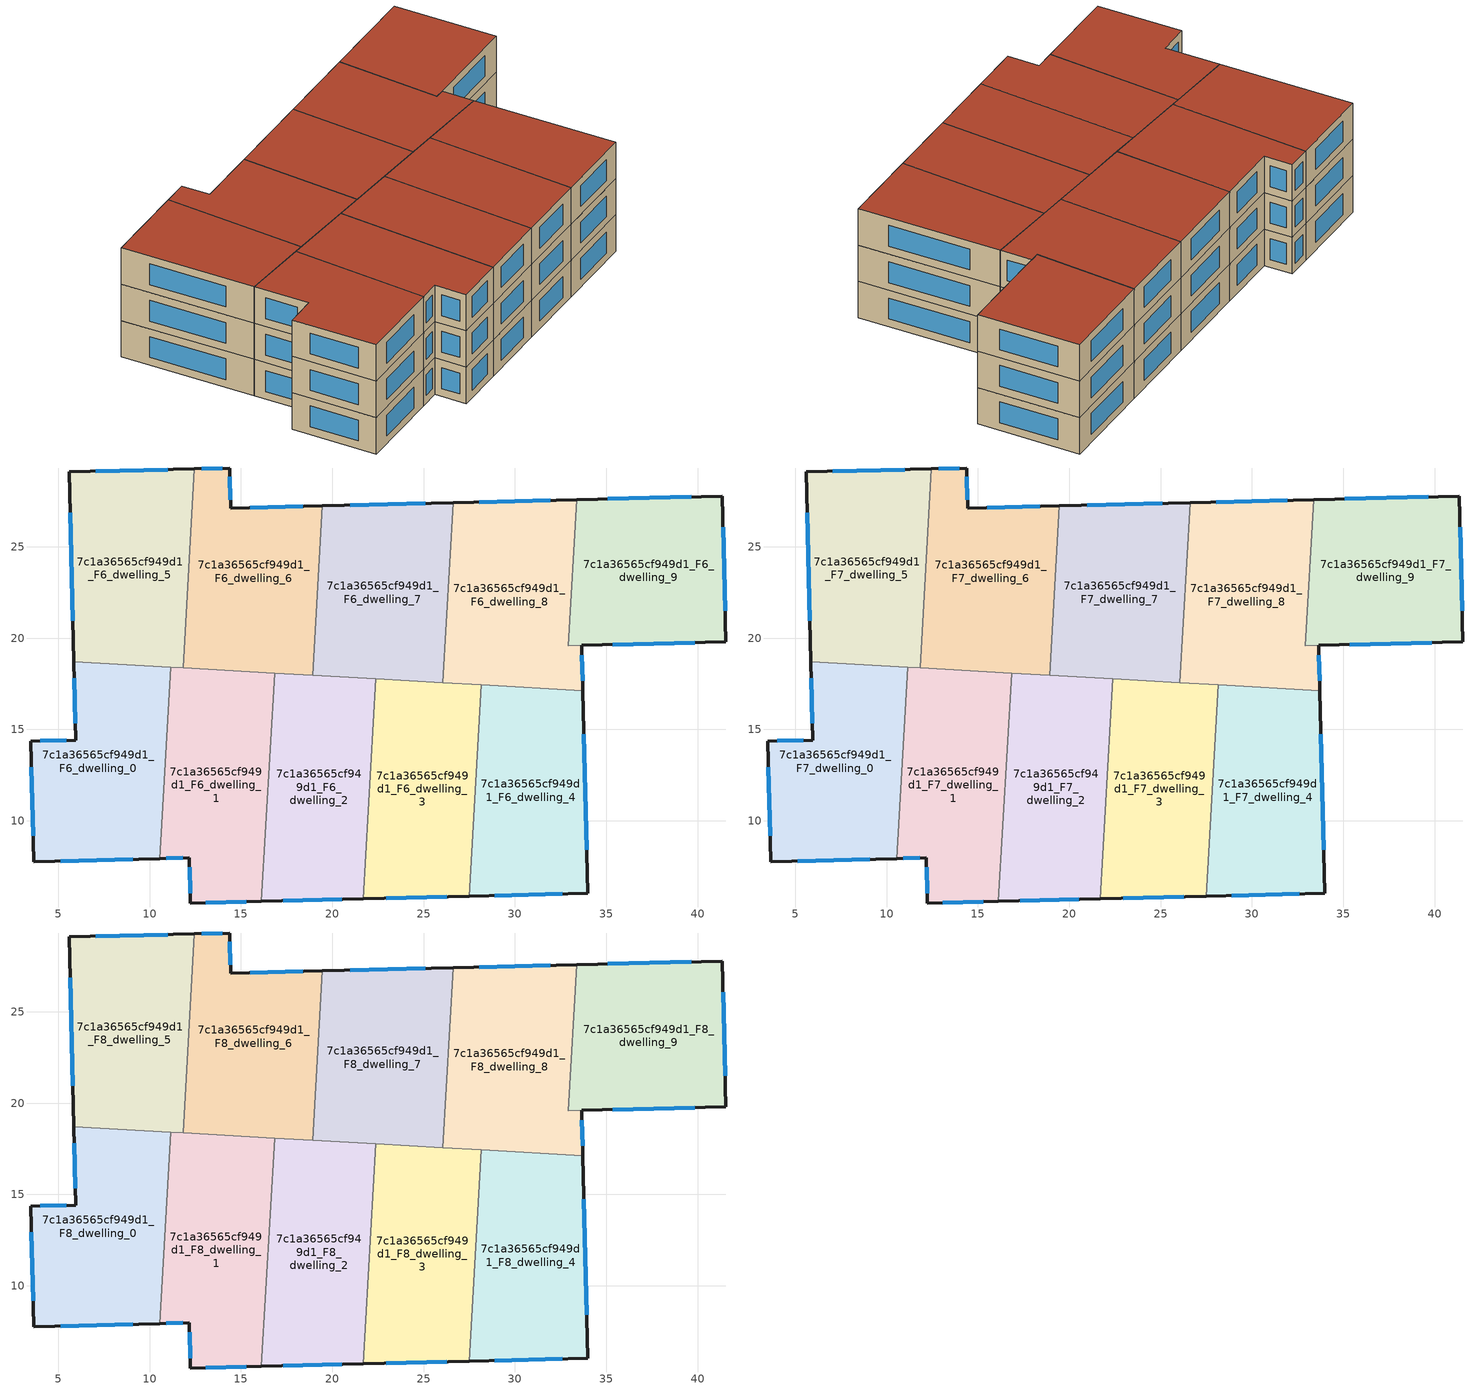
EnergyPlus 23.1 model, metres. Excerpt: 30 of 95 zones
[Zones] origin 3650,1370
7c1a36565cf949d1_F6_dwelling_0
 floor to 7c1a36565cf949d1_F5_dwelling_0 (EU_floor_Construction): 11.16,18.41 10.56,7.94 3.66,7.76 3.5,14.36 5.96,14.42 5.85,18.72 z18
 wall outside (EU_wall_Construction): 5.85,18.72 5.96,14.42 3.5,14.36 3.66,7.76 10.56,7.94 z18:21
 wall to 7c1a36565cf949d1_F6_dwelling_1 (EU_wall_Construction): 10.56,7.94 11.16,18.41 z18:21
 wall to 7c1a36565cf949d1_F6_dwelling_5 (EU_wall_Construction): 11.16,18.41 5.85,18.72 z18:21
 window (EU_Window_Construction): 5.87,17.8 5.93,15.34 / 5.14,7.8 9.08,7.9 / 3.53,12.94 3.62,9.18 / 5.43,14.41 4.02,14.37 z18.64:20.36
7c1a36565cf949d1_F6_dwelling_1
 floor to 7c1a36565cf949d1_F5_dwelling_1 (EU_floor_Construction): 16.84,18.09 16.13,5.6 12.23,5.5 12.17,7.98 10.56,7.94 11.16,18.41 z18
 wall outside (EU_wall_Construction): 10.56,7.94 12.17,7.98 12.23,5.5 16.13,5.6 z18:21
 wall to 7c1a36565cf949d1_F6_dwelling_2 (EU_wall_Construction): 16.13,5.6 16.84,18.09 z18:21
 wall to 7c1a36565cf949d1_F6_dwelling_6 (EU_wall_Construction): 16.84,18.09 11.83,18.38 z18:21
 wall to 7c1a36565cf949d1_F6_dwelling_5 (EU_wall_Construction): 11.83,18.38 11.16,18.41 z18:21
 window (EU_Window_Construction): 13.07,5.52 15.29,5.58 / 12.19,7.45 12.22,6.03 / 10.9,7.94 11.83,7.97 z18.64:20.36
7c1a36565cf949d1_F6_dwelling_2
 floor to 7c1a36565cf949d1_F5_dwelling_2 (EU_floor_Construction): 22.39,17.77 21.7,5.73 16.13,5.6 16.84,18.09 z18
 wall outside (EU_wall_Construction): 16.13,5.6 21.7,5.73 z18:21
 wall to 7c1a36565cf949d1_F6_dwelling_3 (EU_wall_Construction): 21.7,5.73 22.39,17.77 z18:21
 wall to 7c1a36565cf949d1_F6_dwelling_7 (EU_wall_Construction): 22.39,17.77 18.92,17.97 z18:21
 wall to 7c1a36565cf949d1_F6_dwelling_6 (EU_wall_Construction): 18.92,17.97 16.84,18.09 z18:21
 window (EU_Window_Construction): 17.32,5.63 20.51,5.7 z18.64:20.36
7c1a36565cf949d1_F6_dwelling_3
 floor to 7c1a36565cf949d1_F5_dwelling_3 (EU_floor_Construction): 28.16,17.44 27.49,5.87 21.7,5.73 22.39,17.77 z18
 wall outside (EU_wall_Construction): 21.7,5.73 27.49,5.87 z18:21
 wall to 7c1a36565cf949d1_F6_dwelling_4 (EU_wall_Construction): 27.49,5.87 28.16,17.44 z18:21
 wall to 7c1a36565cf949d1_F6_dwelling_8 (EU_wall_Construction): 28.16,17.44 26.05,17.56 z18:21
 wall to 7c1a36565cf949d1_F6_dwelling_7 (EU_wall_Construction): 26.05,17.56 22.39,17.77 z18:21
 window (EU_Window_Construction): 22.94,5.76 26.25,5.84 z18.64:20.36
7c1a36565cf949d1_F6_dwelling_4
 floor to 7c1a36565cf949d1_F5_dwelling_4 (EU_floor_Construction): 33.71,17.13 33.99,6.03 27.49,5.87 28.16,17.44 z18
 wall outside (EU_wall_Construction): 27.49,5.87 33.99,6.03 33.71,17.13 z18:21
 wall to 7c1a36565cf949d1_F6_dwelling_8 (EU_wall_Construction): 33.71,17.13 28.16,17.44 z18:21
 window (EU_Window_Construction): 33.93,8.41 33.77,14.75 / 28.89,5.91 32.6,6 z18.64:20.36
7c1a36565cf949d1_F6_dwelling_5
 floor to 7c1a36565cf949d1_F5_dwelling_5 (EU_floor_Construction): 12.45,29.26 11.83,18.38 5.85,18.72 5.59,29.1 z18
 wall outside (EU_wall_Construction): 12.45,29.26 5.59,29.1 5.85,18.72 z18:21
 wall to 7c1a36565cf949d1_F6_dwelling_6 (EU_wall_Construction): 11.83,18.38 12.45,29.26 z18:21
 window (EU_Window_Construction): 5.65,26.87 5.79,20.94 / 10.98,29.23 7.06,29.13 z18.64:20.36
7c1a36565cf949d1_F6_dwelling_6
 floor to 7c1a36565cf949d1_F5_dwelling_6 (EU_floor_Construction): 19.45,27.24 18.92,17.97 11.83,18.38 12.45,29.26 14.39,29.31 14.44,27.11 z18
 wall outside (EU_wall_Construction): 19.45,27.24 14.44,27.11 14.39,29.31 12.45,29.26 z18:21
 wall to 7c1a36565cf949d1_F6_dwelling_7 (EU_wall_Construction): 18.92,17.97 19.45,27.24 z18:21
 window (EU_Window_Construction): 13.97,29.3 12.87,29.27 / 14.43,27.58 14.4,28.84 / 18.38,27.21 15.51,27.14 z18.64:20.36
7c1a36565cf949d1_F6_dwelling_7
 floor to 7c1a36565cf949d1_F5_dwelling_7 (EU_floor_Construction): 26.61,27.41 26.05,17.56 18.92,17.97 19.45,27.24 z18
 wall outside (EU_wall_Construction): 26.61,27.41 19.45,27.24 z18:21
 wall to 7c1a36565cf949d1_F6_dwelling_8 (EU_wall_Construction): 26.05,17.56 26.61,27.41 z18:21
 window (EU_Window_Construction): 25.08,27.37 20.99,27.27 z18.64:20.36
7c1a36565cf949d1_F6_dwelling_8
 floor to 7c1a36565cf949d1_F5_dwelling_8 (EU_floor_Construction): 33.37,27.58 32.91,19.59 33.65,19.61 33.71,17.13 26.05,17.56 26.61,27.41 z18
 wall outside (EU_wall_Construction): 33.37,27.58 26.61,27.41 / 33.71,17.13 33.65,19.61 z18:21
 wall to 7c1a36565cf949d1_F6_dwelling_9 (EU_wall_Construction): 33.65,19.61 32.91,19.59 33.37,27.58 z18:21
 window (EU_Window_Construction): 31.92,27.54 28.06,27.45 / 33.7,17.66 33.67,19.07 z18.64:20.36
7c1a36565cf949d1_F6_dwelling_9
 floor to 7c1a36565cf949d1_F5_dwelling_9 (EU_floor_Construction): 41.35,27.77 41.54,19.79 32.91,19.59 33.37,27.58 z18
 wall outside (EU_wall_Construction): 33.66,19.61 41.54,19.79 41.35,27.77 33.37,27.58 z18:21
 window (EU_Window_Construction): 39.64,27.73 35.08,27.62 / 41.5,21.5 41.39,26.06 / 35.35,19.65 39.85,19.75 z18.64:20.36
7c1a36565cf949d1_F7_dwelling_0
 floor to 7c1a36565cf949d1_F6_dwelling_0 (EU_floor_Construction): 11.16,18.41 10.56,7.94 3.66,7.76 3.5,14.36 5.96,14.42 5.85,18.72 z21
 wall outside (EU_wall_Construction): 5.85,18.72 5.96,14.42 3.5,14.36 3.66,7.76 10.56,7.94 z21:24
 wall to 7c1a36565cf949d1_F7_dwelling_1 (EU_wall_Construction): 10.56,7.94 11.16,18.41 z21:24
 wall to 7c1a36565cf949d1_F7_dwelling_5 (EU_wall_Construction): 11.16,18.41 5.85,18.72 z21:24
 window (EU_Window_Construction): 5.87,17.8 5.93,15.34 / 5.14,7.8 9.08,7.9 / 3.53,12.94 3.62,9.18 / 5.43,14.41 4.02,14.37 z21.64:23.36
7c1a36565cf949d1_F7_dwelling_1
 floor to 7c1a36565cf949d1_F6_dwelling_1 (EU_floor_Construction): 16.84,18.09 16.13,5.6 12.23,5.5 12.17,7.98 10.56,7.94 11.16,18.41 z21
 wall outside (EU_wall_Construction): 10.56,7.94 12.17,7.98 12.23,5.5 16.13,5.6 z21:24
 wall to 7c1a36565cf949d1_F7_dwelling_2 (EU_wall_Construction): 16.13,5.6 16.84,18.09 z21:24
 wall to 7c1a36565cf949d1_F7_dwelling_6 (EU_wall_Construction): 16.84,18.09 11.83,18.38 z21:24
 wall to 7c1a36565cf949d1_F7_dwelling_5 (EU_wall_Construction): 11.83,18.38 11.16,18.41 z21:24
 window (EU_Window_Construction): 13.07,5.52 15.29,5.58 / 12.19,7.45 12.22,6.03 / 10.9,7.94 11.83,7.97 z21.64:23.36
7c1a36565cf949d1_F7_dwelling_2
 floor to 7c1a36565cf949d1_F6_dwelling_2 (EU_floor_Construction): 22.39,17.77 21.7,5.73 16.13,5.6 16.84,18.09 z21
 wall outside (EU_wall_Construction): 16.13,5.6 21.7,5.73 z21:24
 wall to 7c1a36565cf949d1_F7_dwelling_3 (EU_wall_Construction): 21.7,5.73 22.39,17.77 z21:24
 wall to 7c1a36565cf949d1_F7_dwelling_7 (EU_wall_Construction): 22.39,17.77 18.92,17.97 z21:24
 wall to 7c1a36565cf949d1_F7_dwelling_6 (EU_wall_Construction): 18.92,17.97 16.84,18.09 z21:24
 window (EU_Window_Construction): 17.32,5.63 20.51,5.7 z21.64:23.36
7c1a36565cf949d1_F7_dwelling_3
 floor to 7c1a36565cf949d1_F6_dwelling_3 (EU_floor_Construction): 28.16,17.44 27.49,5.87 21.7,5.73 22.39,17.77 z21
 wall outside (EU_wall_Construction): 21.7,5.73 27.49,5.87 z21:24
 wall to 7c1a36565cf949d1_F7_dwelling_4 (EU_wall_Construction): 27.49,5.87 28.16,17.44 z21:24
 wall to 7c1a36565cf949d1_F7_dwelling_8 (EU_wall_Construction): 28.16,17.44 26.05,17.56 z21:24
 wall to 7c1a36565cf949d1_F7_dwelling_7 (EU_wall_Construction): 26.05,17.56 22.39,17.77 z21:24
 window (EU_Window_Construction): 22.94,5.76 26.25,5.84 z21.64:23.36
7c1a36565cf949d1_F7_dwelling_4
 floor to 7c1a36565cf949d1_F6_dwelling_4 (EU_floor_Construction): 33.71,17.13 33.99,6.03 27.49,5.87 28.16,17.44 z21
 wall outside (EU_wall_Construction): 27.49,5.87 33.99,6.03 33.71,17.13 z21:24
 wall to 7c1a36565cf949d1_F7_dwelling_8 (EU_wall_Construction): 33.71,17.13 28.16,17.44 z21:24
 window (EU_Window_Construction): 33.93,8.41 33.77,14.75 / 28.89,5.91 32.6,6 z21.64:23.36
7c1a36565cf949d1_F7_dwelling_5
 floor to 7c1a36565cf949d1_F6_dwelling_5 (EU_floor_Construction): 12.45,29.26 11.83,18.38 5.85,18.72 5.59,29.1 z21
 wall outside (EU_wall_Construction): 12.45,29.26 5.59,29.1 5.85,18.72 z21:24
 wall to 7c1a36565cf949d1_F7_dwelling_6 (EU_wall_Construction): 11.83,18.38 12.45,29.26 z21:24
 window (EU_Window_Construction): 5.65,26.87 5.79,20.94 / 10.98,29.23 7.06,29.13 z21.64:23.36
7c1a36565cf949d1_F7_dwelling_6
 floor to 7c1a36565cf949d1_F6_dwelling_6 (EU_floor_Construction): 19.45,27.24 18.92,17.97 11.83,18.38 12.45,29.26 14.39,29.31 14.44,27.11 z21
 wall outside (EU_wall_Construction): 19.45,27.24 14.44,27.11 14.39,29.31 12.45,29.26 z21:24
 wall to 7c1a36565cf949d1_F7_dwelling_7 (EU_wall_Construction): 18.92,17.97 19.45,27.24 z21:24
 window (EU_Window_Construction): 13.97,29.3 12.87,29.27 / 14.43,27.58 14.4,28.84 / 18.38,27.21 15.51,27.14 z21.64:23.36
7c1a36565cf949d1_F7_dwelling_7
 floor to 7c1a36565cf949d1_F6_dwelling_7 (EU_floor_Construction): 26.61,27.41 26.05,17.56 18.92,17.97 19.45,27.24 z21
 wall outside (EU_wall_Construction): 26.61,27.41 19.45,27.24 z21:24
 wall to 7c1a36565cf949d1_F7_dwelling_8 (EU_wall_Construction): 26.05,17.56 26.61,27.41 z21:24
 window (EU_Window_Construction): 25.08,27.37 20.99,27.27 z21.64:23.36
7c1a36565cf949d1_F7_dwelling_8
 floor to 7c1a36565cf949d1_F6_dwelling_8 (EU_floor_Construction): 33.37,27.58 32.91,19.59 33.65,19.61 33.71,17.13 26.05,17.56 26.61,27.41 z21
 wall outside (EU_wall_Construction): 33.37,27.58 26.61,27.41 / 33.71,17.13 33.65,19.61 z21:24
 wall to 7c1a36565cf949d1_F7_dwelling_9 (EU_wall_Construction): 33.65,19.61 32.91,19.59 33.37,27.58 z21:24
 window (EU_Window_Construction): 31.92,27.54 28.06,27.45 / 33.7,17.66 33.67,19.07 z21.64:23.36
7c1a36565cf949d1_F7_dwelling_9
 floor to 7c1a36565cf949d1_F6_dwelling_9 (EU_floor_Construction): 41.35,27.77 41.54,19.79 32.91,19.59 33.37,27.58 z21
 wall outside (EU_wall_Construction): 33.66,19.61 41.54,19.79 41.35,27.77 33.37,27.58 z21:24
 window (EU_Window_Construction): 39.64,27.73 35.08,27.62 / 41.5,21.5 41.39,26.06 / 35.35,19.65 39.85,19.75 z21.64:23.36
7c1a36565cf949d1_F8_dwelling_0
 floor to 7c1a36565cf949d1_F7_dwelling_0 (EU_floor_Construction): 11.16,18.41 10.56,7.94 3.66,7.76 3.5,14.36 5.96,14.42 5.85,18.72 z24
 wall outside (EU_wall_Construction): 5.85,18.72 5.96,14.42 3.5,14.36 3.66,7.76 10.56,7.94 z24:27
 wall to 7c1a36565cf949d1_F8_dwelling_1 (EU_wall_Construction): 10.56,7.94 11.16,18.41 z24:27
 wall to 7c1a36565cf949d1_F8_dwelling_5 (EU_wall_Construction): 11.16,18.41 5.85,18.72 z24:27
 window (EU_Window_Construction): 5.87,17.8 5.93,15.34 / 5.14,7.8 9.08,7.9 / 3.53,12.94 3.62,9.18 / 5.43,14.41 4.02,14.37 z24.64:26.36
 roof outside (EU_roof_Construction): 10.56,7.94 11.16,18.41 5.85,18.72 5.96,14.42 3.5,14.36 3.66,7.76 z27
7c1a36565cf949d1_F8_dwelling_1
 floor to 7c1a36565cf949d1_F7_dwelling_1 (EU_floor_Construction): 16.84,18.09 16.13,5.6 12.23,5.5 12.17,7.98 10.56,7.94 11.16,18.41 z24
 wall outside (EU_wall_Construction): 10.56,7.94 12.17,7.98 12.23,5.5 16.13,5.6 z24:27
 wall to 7c1a36565cf949d1_F8_dwelling_2 (EU_wall_Construction): 16.13,5.6 16.84,18.09 z24:27
 wall to 7c1a36565cf949d1_F8_dwelling_6 (EU_wall_Construction): 16.84,18.09 11.83,18.38 z24:27
 wall to 7c1a36565cf949d1_F8_dwelling_5 (EU_wall_Construction): 11.83,18.38 11.16,18.41 z24:27
 window (EU_Window_Construction): 13.07,5.52 15.29,5.58 / 12.19,7.45 12.22,6.03 / 10.9,7.94 11.83,7.97 z24.64:26.36
 roof outside (EU_roof_Construction): 16.13,5.6 16.84,18.09 11.16,18.41 10.56,7.94 12.17,7.98 12.23,5.5 z27
7c1a36565cf949d1_F8_dwelling_2
 floor to 7c1a36565cf949d1_F7_dwelling_2 (EU_floor_Construction): 22.39,17.77 21.7,5.73 16.13,5.6 16.84,18.09 z24
 wall outside (EU_wall_Construction): 16.13,5.6 21.7,5.73 z24:27
 wall to 7c1a36565cf949d1_F8_dwelling_3 (EU_wall_Construction): 21.7,5.73 22.39,17.77 z24:27
 wall to 7c1a36565cf949d1_F8_dwelling_7 (EU_wall_Construction): 22.39,17.77 18.92,17.97 z24:27
 wall to 7c1a36565cf949d1_F8_dwelling_6 (EU_wall_Construction): 18.92,17.97 16.84,18.09 z24:27
 window (EU_Window_Construction): 17.32,5.63 20.51,5.7 z24.64:26.36
 roof outside (EU_roof_Construction): 21.7,5.73 22.39,17.77 16.84,18.09 16.13,5.6 z27
7c1a36565cf949d1_F8_dwelling_3
 floor to 7c1a36565cf949d1_F7_dwelling_3 (EU_floor_Construction): 28.16,17.44 27.49,5.87 21.7,5.73 22.39,17.77 z24
 wall outside (EU_wall_Construction): 21.7,5.73 27.49,5.87 z24:27
 wall to 7c1a36565cf949d1_F8_dwelling_4 (EU_wall_Construction): 27.49,5.87 28.16,17.44 z24:27
 wall to 7c1a36565cf949d1_F8_dwelling_8 (EU_wall_Construction): 28.16,17.44 26.05,17.56 z24:27
 wall to 7c1a36565cf949d1_F8_dwelling_7 (EU_wall_Construction): 26.05,17.56 22.39,17.77 z24:27
 window (EU_Window_Construction): 22.94,5.76 26.25,5.84 z24.64:26.36
 roof outside (EU_roof_Construction): 27.49,5.87 28.16,17.44 22.39,17.77 21.7,5.73 z27
7c1a36565cf949d1_F8_dwelling_4
 floor to 7c1a36565cf949d1_F7_dwelling_4 (EU_floor_Construction): 33.71,17.13 33.99,6.03 27.49,5.87 28.16,17.44 z24
 wall outside (EU_wall_Construction): 27.49,5.87 33.99,6.03 33.71,17.13 z24:27
 wall to 7c1a36565cf949d1_F8_dwelling_8 (EU_wall_Construction): 33.71,17.13 28.16,17.44 z24:27
 window (EU_Window_Construction): 33.93,8.41 33.77,14.75 / 28.89,5.91 32.6,6 z24.64:26.36
 roof outside (EU_roof_Construction): 33.99,6.03 33.71,17.13 28.16,17.44 27.49,5.87 z27
7c1a36565cf949d1_F8_dwelling_5
 floor to 7c1a36565cf949d1_F7_dwelling_5 (EU_floor_Construction): 12.45,29.26 11.83,18.38 5.85,18.72 5.59,29.1 z24
 wall outside (EU_wall_Construction): 12.45,29.26 5.59,29.1 5.85,18.72 z24:27
 wall to 7c1a36565cf949d1_F8_dwelling_6 (EU_wall_Construction): 11.83,18.38 12.45,29.26 z24:27
 window (EU_Window_Construction): 5.65,26.87 5.79,20.94 / 10.98,29.23 7.06,29.13 z24.64:26.36
 roof outside (EU_roof_Construction): 11.83,18.38 12.45,29.26 5.59,29.1 5.85,18.72 z27
7c1a36565cf949d1_F8_dwelling_6
 floor to 7c1a36565cf949d1_F7_dwelling_6 (EU_floor_Construction): 19.45,27.24 18.92,17.97 11.83,18.38 12.45,29.26 14.39,29.31 14.44,27.11 z24
 wall outside (EU_wall_Construction): 19.45,27.24 14.44,27.11 14.39,29.31 12.45,29.26 z24:27
 wall to 7c1a36565cf949d1_F8_dwelling_7 (EU_wall_Construction): 18.92,17.97 19.45,27.24 z24:27
 window (EU_Window_Construction): 13.97,29.3 12.87,29.27 / 14.43,27.58 14.4,28.84 / 18.38,27.21 15.51,27.14 z24.64:26.36
 roof outside (EU_roof_Construction): 18.92,17.97 19.45,27.24 14.44,27.11 14.39,29.31 12.45,29.26 11.83,18.38 z27
7c1a36565cf949d1_F8_dwelling_7
 floor to 7c1a36565cf949d1_F7_dwelling_7 (EU_floor_Construction): 26.61,27.41 26.05,17.56 18.92,17.97 19.45,27.24 z24
 wall outside (EU_wall_Construction): 26.61,27.41 19.45,27.24 z24:27
 wall to 7c1a36565cf949d1_F8_dwelling_8 (EU_wall_Construction): 26.05,17.56 26.61,27.41 z24:27
 window (EU_Window_Construction): 25.08,27.37 20.99,27.27 z24.64:26.36
 roof outside (EU_roof_Construction): 26.05,17.56 26.61,27.41 19.45,27.24 18.92,17.97 z27
7c1a36565cf949d1_F8_dwelling_8
 floor to 7c1a36565cf949d1_F7_dwelling_8 (EU_floor_Construction): 33.37,27.58 32.91,19.59 33.65,19.61 33.71,17.13 26.05,17.56 26.61,27.41 z24
 wall outside (EU_wall_Construction): 33.37,27.58 26.61,27.41 / 33.71,17.13 33.65,19.61 z24:27
 wall to 7c1a36565cf949d1_F8_dwelling_9 (EU_wall_Construction): 33.65,19.61 32.91,19.59 33.37,27.58 z24:27
 window (EU_Window_Construction): 31.92,27.54 28.06,27.45 / 33.7,17.66 33.67,19.07 z24.64:26.36
 roof outside (EU_roof_Construction): 33.71,17.13 33.65,19.61 32.91,19.59 33.37,27.58 26.61,27.41 26.05,17.56 z27
7c1a36565cf949d1_F8_dwelling_9
 floor to 7c1a36565cf949d1_F7_dwelling_9 (EU_floor_Construction): 41.35,27.77 41.54,19.79 32.91,19.59 33.37,27.58 z24
 wall outside (EU_wall_Construction): 33.66,19.61 41.54,19.79 41.35,27.77 33.37,27.58 z24:27
 window (EU_Window_Construction): 39.64,27.73 35.08,27.62 / 41.5,21.5 41.39,26.06 / 35.35,19.65 39.85,19.75 z24.64:26.36
 roof outside (EU_roof_Construction): 41.54,19.79 41.35,27.77 33.37,27.58 32.91,19.59 z27
[Building]
EU S2 Campaign: North Axis=0; Terrain=City; Solar Distribution=FullExterior
[Site:Location]
Yerevan-Zvartnots.Intl.AP: Latitude=40.15; Longitude=44.383; Time Zone=4; Elevation=854
[SizingPeriod:WeatherFileDays]
AnnualSizingPeriod: Begin Month=1; Begin Day of Month=1; End Month=12; End Day of Month=31; Day of Week for Start Day=Monday; Use Weather File Daylight Saving Period=No; Use Weather File Rain and Snow Indicators=No
[MATERIAL]
EU_InternalMass_Material: Roughness=MediumRough; Thickness=0.1; Conductivity=1; Density=1800; Specific Heat=900; Thermal Absorptance=0.9; Solar Absorptance=0.7; Visible Absorptance=0.7
[MATERIAL:NOMASS] Roughness=MediumRough; Thermal Absorptance=0.9; Solar Absorptance=0.7; Visible Absorptance=0.7
Name | Thermal Resistance
EU_wall_NoMass | 1.05043
EU_roof_NoMass | 1.45357
EU_floor_NoMass | 0.478065
[WINDOWMATERIAL:SIMPLEGLAZINGSYSTEM]
EU_Window_SimpleGlazing: UFactor=2.5566; Solar Heat Gain Coefficient=0.75; Visible Transmittance=0.75
[CONSTRUCTION]
EU_wall_Construction: EU_wall_NoMass
EU_roof_Construction: EU_roof_NoMass
EU_floor_Construction: EU_floor_NoMass
EU_Window_Construction: EU_Window_SimpleGlazing
EU_InternalMass_Construction: EU_InternalMass_Material
[ZONE] Type=1; Multiplier=1; Ceiling Height=autocalculate; Floor Area=autocalculate; Part of Total Floor Area=Yes
Name | Volume
7c1a36565cf949d1_F6_dwelling_0; 7c1a36565cf949d1_F7_dwelling_0; 7c1a36565cf949d1_F8_dwelling_0 | 204.933
7c1a36565cf949d1_F6_dwelling_1; 7c1a36565cf949d1_F7_dwelling_1; 7c1a36565cf949d1_F8_dwelling_1 | 204.906
7c1a36565cf949d1_F6_dwelling_2; 7c1a36565cf949d1_F7_dwelling_2; 7c1a36565cf949d1_F8_dwelling_2 | 204.915
7c1a36565cf949d1_F6_dwelling_3; 7c1a36565cf949d1_F7_dwelling_3; 7c1a36565cf949d1_F8_dwelling_3 | 204.916
7c1a36565cf949d1_F6_dwelling_4; 7c1a36565cf949d1_F7_dwelling_4; 7c1a36565cf949d1_F8_dwelling_4 | 204.926
7c1a36565cf949d1_F6_dwelling_5; 7c1a36565cf949d1_F7_dwelling_5; 7c1a36565cf949d1_F8_dwelling_5 | 204.932
7c1a36565cf949d1_F6_dwelling_6; 7c1a36565cf949d1_F7_dwelling_6; 7c1a36565cf949d1_F8_dwelling_6 | 204.901
7c1a36565cf949d1_F6_dwelling_7; 7c1a36565cf949d1_F7_dwelling_7; 7c1a36565cf949d1_F8_dwelling_7 | 204.922
7c1a36565cf949d1_F6_dwelling_8; 7c1a36565cf949d1_F7_dwelling_8; 7c1a36565cf949d1_F8_dwelling_8 | 211.085
7c1a36565cf949d1_F6_dwelling_9; 7c1a36565cf949d1_F7_dwelling_9; 7c1a36565cf949d1_F8_dwelling_9 | 198.759
[INTERNALMASS] Construction=EU_InternalMass_Construction
Name | Zone or ZoneList | Surface Area
7c1a36565cf949d1_F6_dwelling_0_EU_InternalMass | 7c1a36565cf949d1_F6_dwelling_0 | 68.311
7c1a36565cf949d1_F6_dwelling_1_EU_InternalMass | 7c1a36565cf949d1_F6_dwelling_1 | 68.302
7c1a36565cf949d1_F6_dwelling_2_EU_InternalMass | 7c1a36565cf949d1_F6_dwelling_2 | 68.305
7c1a36565cf949d1_F6_dwelling_3_EU_InternalMass | 7c1a36565cf949d1_F6_dwelling_3 | 68.3053
7c1a36565cf949d1_F6_dwelling_4_EU_InternalMass | 7c1a36565cf949d1_F6_dwelling_4 | 68.3085
7c1a36565cf949d1_F6_dwelling_5_EU_InternalMass | 7c1a36565cf949d1_F6_dwelling_5 | 68.3141
7c1a36565cf949d1_F6_dwelling_6_EU_InternalMass | 7c1a36565cf949d1_F6_dwelling_6 | 68.3005
7c1a36565cf949d1_F6_dwelling_7_EU_InternalMass | 7c1a36565cf949d1_F6_dwelling_7 | 68.3075
7c1a36565cf949d1_F6_dwelling_8_EU_InternalMass | 7c1a36565cf949d1_F6_dwelling_8 | 70.3601
7c1a36565cf949d1_F6_dwelling_9_EU_InternalMass | 7c1a36565cf949d1_F6_dwelling_9 | 66.255
7c1a36565cf949d1_F7_dwelling_0_EU_InternalMass | 7c1a36565cf949d1_F7_dwelling_0 | 68.311
7c1a36565cf949d1_F7_dwelling_1_EU_InternalMass | 7c1a36565cf949d1_F7_dwelling_1 | 68.302
7c1a36565cf949d1_F7_dwelling_2_EU_InternalMass | 7c1a36565cf949d1_F7_dwelling_2 | 68.305
7c1a36565cf949d1_F7_dwelling_3_EU_InternalMass | 7c1a36565cf949d1_F7_dwelling_3 | 68.3053
7c1a36565cf949d1_F7_dwelling_4_EU_InternalMass | 7c1a36565cf949d1_F7_dwelling_4 | 68.3085
7c1a36565cf949d1_F7_dwelling_5_EU_InternalMass | 7c1a36565cf949d1_F7_dwelling_5 | 68.3141
7c1a36565cf949d1_F7_dwelling_6_EU_InternalMass | 7c1a36565cf949d1_F7_dwelling_6 | 68.3005
7c1a36565cf949d1_F7_dwelling_7_EU_InternalMass | 7c1a36565cf949d1_F7_dwelling_7 | 68.3075
7c1a36565cf949d1_F7_dwelling_8_EU_InternalMass | 7c1a36565cf949d1_F7_dwelling_8 | 70.3601
7c1a36565cf949d1_F7_dwelling_9_EU_InternalMass | 7c1a36565cf949d1_F7_dwelling_9 | 66.255
7c1a36565cf949d1_F8_dwelling_0_EU_InternalMass | 7c1a36565cf949d1_F8_dwelling_0 | 68.311
7c1a36565cf949d1_F8_dwelling_1_EU_InternalMass | 7c1a36565cf949d1_F8_dwelling_1 | 68.302
7c1a36565cf949d1_F8_dwelling_2_EU_InternalMass | 7c1a36565cf949d1_F8_dwelling_2 | 68.305
7c1a36565cf949d1_F8_dwelling_3_EU_InternalMass | 7c1a36565cf949d1_F8_dwelling_3 | 68.3053
7c1a36565cf949d1_F8_dwelling_4_EU_InternalMass | 7c1a36565cf949d1_F8_dwelling_4 | 68.3085
7c1a36565cf949d1_F8_dwelling_5_EU_InternalMass | 7c1a36565cf949d1_F8_dwelling_5 | 68.3141
7c1a36565cf949d1_F8_dwelling_6_EU_InternalMass | 7c1a36565cf949d1_F8_dwelling_6 | 68.3005
7c1a36565cf949d1_F8_dwelling_7_EU_InternalMass | 7c1a36565cf949d1_F8_dwelling_7 | 68.3075
7c1a36565cf949d1_F8_dwelling_8_EU_InternalMass | 7c1a36565cf949d1_F8_dwelling_8 | 70.3601
7c1a36565cf949d1_F8_dwelling_9_EU_InternalMass | 7c1a36565cf949d1_F8_dwelling_9 | 66.255
[OTHEREQUIPMENT] Fuel Type=Electricity; Design Level Calculation Method=Watts/Area; Power per Zone Floor Area=1; Fraction Latent=0; Fraction Radiant=0; Fraction Lost=0; Carbon Dioxide Generation Rate=0; EndUse Subcategory=EU_Step8_InternalGains
Name | Zone or ZoneList or Space or SpaceList | Schedule
EU_Step8_InternalGain_7c1a36565cf949d1_F6_dwelling_0_f000 | 7c1a36565cf949d1_F6_dwelling_0 | EU_Step8_GainSchedule_7c1a36565cf949d1_F6_dwelling_0_f000
EU_Step8_InternalGain_7c1a36565cf949d1_F6_dwelling_1_f000 | 7c1a36565cf949d1_F6_dwelling_1 | EU_Step8_GainSchedule_7c1a36565cf949d1_F6_dwelling_1_f000
EU_Step8_InternalGain_7c1a36565cf949d1_F6_dwelling_2_f000 | 7c1a36565cf949d1_F6_dwelling_2 | EU_Step8_GainSchedule_7c1a36565cf949d1_F6_dwelling_2_f000
EU_Step8_InternalGain_7c1a36565cf949d1_F6_dwelling_3_f000 | 7c1a36565cf949d1_F6_dwelling_3 | EU_Step8_GainSchedule_7c1a36565cf949d1_F6_dwelling_3_f000
EU_Step8_InternalGain_7c1a36565cf949d1_F6_dwelling_4_f000 | 7c1a36565cf949d1_F6_dwelling_4 | EU_Step8_GainSchedule_7c1a36565cf949d1_F6_dwelling_4_f000
EU_Step8_InternalGain_7c1a36565cf949d1_F6_dwelling_5_f000 | 7c1a36565cf949d1_F6_dwelling_5 | EU_Step8_GainSchedule_7c1a36565cf949d1_F6_dwelling_5_f000
EU_Step8_InternalGain_7c1a36565cf949d1_F6_dwelling_6_f000 | 7c1a36565cf949d1_F6_dwelling_6 | EU_Step8_GainSchedule_7c1a36565cf949d1_F6_dwelling_6_f000
EU_Step8_InternalGain_7c1a36565cf949d1_F6_dwelling_7_f000 | 7c1a36565cf949d1_F6_dwelling_7 | EU_Step8_GainSchedule_7c1a36565cf949d1_F6_dwelling_7_f000
EU_Step8_InternalGain_7c1a36565cf949d1_F6_dwelling_8_f000 | 7c1a36565cf949d1_F6_dwelling_8 | EU_Step8_GainSchedule_7c1a36565cf949d1_F6_dwelling_8_f000
EU_Step8_InternalGain_7c1a36565cf949d1_F6_dwelling_9_f000 | 7c1a36565cf949d1_F6_dwelling_9 | EU_Step8_GainSchedule_7c1a36565cf949d1_F6_dwelling_9_f000
EU_Step8_InternalGain_7c1a36565cf949d1_F7_dwelling_0_f000 | 7c1a36565cf949d1_F7_dwelling_0 | EU_Step8_GainSchedule_7c1a36565cf949d1_F7_dwelling_0_f000
EU_Step8_InternalGain_7c1a36565cf949d1_F7_dwelling_1_f000 | 7c1a36565cf949d1_F7_dwelling_1 | EU_Step8_GainSchedule_7c1a36565cf949d1_F7_dwelling_1_f000
EU_Step8_InternalGain_7c1a36565cf949d1_F7_dwelling_2_f000 | 7c1a36565cf949d1_F7_dwelling_2 | EU_Step8_GainSchedule_7c1a36565cf949d1_F7_dwelling_2_f000
EU_Step8_InternalGain_7c1a36565cf949d1_F7_dwelling_3_f000 | 7c1a36565cf949d1_F7_dwelling_3 | EU_Step8_GainSchedule_7c1a36565cf949d1_F7_dwelling_3_f000
EU_Step8_InternalGain_7c1a36565cf949d1_F7_dwelling_4_f000 | 7c1a36565cf949d1_F7_dwelling_4 | EU_Step8_GainSchedule_7c1a36565cf949d1_F7_dwelling_4_f000
EU_Step8_InternalGain_7c1a36565cf949d1_F7_dwelling_5_f000 | 7c1a36565cf949d1_F7_dwelling_5 | EU_Step8_GainSchedule_7c1a36565cf949d1_F7_dwelling_5_f000
EU_Step8_InternalGain_7c1a36565cf949d1_F7_dwelling_6_f000 | 7c1a36565cf949d1_F7_dwelling_6 | EU_Step8_GainSchedule_7c1a36565cf949d1_F7_dwelling_6_f000
EU_Step8_InternalGain_7c1a36565cf949d1_F7_dwelling_7_f000 | 7c1a36565cf949d1_F7_dwelling_7 | EU_Step8_GainSchedule_7c1a36565cf949d1_F7_dwelling_7_f000
EU_Step8_InternalGain_7c1a36565cf949d1_F7_dwelling_8_f000 | 7c1a36565cf949d1_F7_dwelling_8 | EU_Step8_GainSchedule_7c1a36565cf949d1_F7_dwelling_8_f000
EU_Step8_InternalGain_7c1a36565cf949d1_F7_dwelling_9_f000 | 7c1a36565cf949d1_F7_dwelling_9 | EU_Step8_GainSchedule_7c1a36565cf949d1_F7_dwelling_9_f000
EU_Step8_InternalGain_7c1a36565cf949d1_F8_dwelling_0_f000 | 7c1a36565cf949d1_F8_dwelling_0 | EU_Step8_GainSchedule_7c1a36565cf949d1_F8_dwelling_0_f000
EU_Step8_InternalGain_7c1a36565cf949d1_F8_dwelling_1_f000 | 7c1a36565cf949d1_F8_dwelling_1 | EU_Step8_GainSchedule_7c1a36565cf949d1_F8_dwelling_1_f000
EU_Step8_InternalGain_7c1a36565cf949d1_F8_dwelling_2_f000 | 7c1a36565cf949d1_F8_dwelling_2 | EU_Step8_GainSchedule_7c1a36565cf949d1_F8_dwelling_2_f000
EU_Step8_InternalGain_7c1a36565cf949d1_F8_dwelling_3_f000 | 7c1a36565cf949d1_F8_dwelling_3 | EU_Step8_GainSchedule_7c1a36565cf949d1_F8_dwelling_3_f000
EU_Step8_InternalGain_7c1a36565cf949d1_F8_dwelling_4_f000 | 7c1a36565cf949d1_F8_dwelling_4 | EU_Step8_GainSchedule_7c1a36565cf949d1_F8_dwelling_4_f000
EU_Step8_InternalGain_7c1a36565cf949d1_F8_dwelling_5_f000 | 7c1a36565cf949d1_F8_dwelling_5 | EU_Step8_GainSchedule_7c1a36565cf949d1_F8_dwelling_5_f000
EU_Step8_InternalGain_7c1a36565cf949d1_F8_dwelling_6_f000 | 7c1a36565cf949d1_F8_dwelling_6 | EU_Step8_GainSchedule_7c1a36565cf949d1_F8_dwelling_6_f000
EU_Step8_InternalGain_7c1a36565cf949d1_F8_dwelling_7_f000 | 7c1a36565cf949d1_F8_dwelling_7 | EU_Step8_GainSchedule_7c1a36565cf949d1_F8_dwelling_7_f000
EU_Step8_InternalGain_7c1a36565cf949d1_F8_dwelling_8_f000 | 7c1a36565cf949d1_F8_dwelling_8 | EU_Step8_GainSchedule_7c1a36565cf949d1_F8_dwelling_8_f000
EU_Step8_InternalGain_7c1a36565cf949d1_F8_dwelling_9_f000 | 7c1a36565cf949d1_F8_dwelling_9 | EU_Step8_GainSchedule_7c1a36565cf949d1_F8_dwelling_9_f000
[ZONEVENTILATION:DESIGNFLOWRATE] Schedule=EU_AlwaysOn; Design Flow Rate Calculation Method=AirChanges/Hour; Air Changes per Hour=0.557805; Ventilation Type=Natural; Fan Pressure Rise=0; Fan Total Efficiency=1; Constant Term Coefficient=1; Temperature Term Coefficient=0; Velocity Term Coefficient=0; Velocity Squared Term Coefficient=0; Minimum Indoor Temperature=-100; Maximum Indoor Temperature=100; Delta Temperature=-100; Minimum Outdoor Temperature=-100; Maximum Outdoor Temperature=100; Maximum Wind Speed=40
Name | Zone or ZoneList or Space or SpaceList
EU_ConstantAir_7c1a36565cf949d1_F6_dwelling_0 | 7c1a36565cf949d1_F6_dwelling_0
EU_ConstantAir_7c1a36565cf949d1_F6_dwelling_1 | 7c1a36565cf949d1_F6_dwelling_1
EU_ConstantAir_7c1a36565cf949d1_F6_dwelling_2 | 7c1a36565cf949d1_F6_dwelling_2
EU_ConstantAir_7c1a36565cf949d1_F6_dwelling_3 | 7c1a36565cf949d1_F6_dwelling_3
EU_ConstantAir_7c1a36565cf949d1_F6_dwelling_4 | 7c1a36565cf949d1_F6_dwelling_4
EU_ConstantAir_7c1a36565cf949d1_F6_dwelling_5 | 7c1a36565cf949d1_F6_dwelling_5
EU_ConstantAir_7c1a36565cf949d1_F6_dwelling_6 | 7c1a36565cf949d1_F6_dwelling_6
EU_ConstantAir_7c1a36565cf949d1_F6_dwelling_7 | 7c1a36565cf949d1_F6_dwelling_7
EU_ConstantAir_7c1a36565cf949d1_F6_dwelling_8 | 7c1a36565cf949d1_F6_dwelling_8
EU_ConstantAir_7c1a36565cf949d1_F6_dwelling_9 | 7c1a36565cf949d1_F6_dwelling_9
EU_ConstantAir_7c1a36565cf949d1_F7_dwelling_0 | 7c1a36565cf949d1_F7_dwelling_0
EU_ConstantAir_7c1a36565cf949d1_F7_dwelling_1 | 7c1a36565cf949d1_F7_dwelling_1
EU_ConstantAir_7c1a36565cf949d1_F7_dwelling_2 | 7c1a36565cf949d1_F7_dwelling_2
EU_ConstantAir_7c1a36565cf949d1_F7_dwelling_3 | 7c1a36565cf949d1_F7_dwelling_3
EU_ConstantAir_7c1a36565cf949d1_F7_dwelling_4 | 7c1a36565cf949d1_F7_dwelling_4
EU_ConstantAir_7c1a36565cf949d1_F7_dwelling_5 | 7c1a36565cf949d1_F7_dwelling_5
EU_ConstantAir_7c1a36565cf949d1_F7_dwelling_6 | 7c1a36565cf949d1_F7_dwelling_6
EU_ConstantAir_7c1a36565cf949d1_F7_dwelling_7 | 7c1a36565cf949d1_F7_dwelling_7
EU_ConstantAir_7c1a36565cf949d1_F7_dwelling_8 | 7c1a36565cf949d1_F7_dwelling_8
EU_ConstantAir_7c1a36565cf949d1_F7_dwelling_9 | 7c1a36565cf949d1_F7_dwelling_9
EU_ConstantAir_7c1a36565cf949d1_F8_dwelling_0 | 7c1a36565cf949d1_F8_dwelling_0
EU_ConstantAir_7c1a36565cf949d1_F8_dwelling_1 | 7c1a36565cf949d1_F8_dwelling_1
EU_ConstantAir_7c1a36565cf949d1_F8_dwelling_2 | 7c1a36565cf949d1_F8_dwelling_2
EU_ConstantAir_7c1a36565cf949d1_F8_dwelling_3 | 7c1a36565cf949d1_F8_dwelling_3
EU_ConstantAir_7c1a36565cf949d1_F8_dwelling_4 | 7c1a36565cf949d1_F8_dwelling_4
EU_ConstantAir_7c1a36565cf949d1_F8_dwelling_5 | 7c1a36565cf949d1_F8_dwelling_5
EU_ConstantAir_7c1a36565cf949d1_F8_dwelling_6 | 7c1a36565cf949d1_F8_dwelling_6
EU_ConstantAir_7c1a36565cf949d1_F8_dwelling_7 | 7c1a36565cf949d1_F8_dwelling_7
EU_ConstantAir_7c1a36565cf949d1_F8_dwelling_8 | 7c1a36565cf949d1_F8_dwelling_8
EU_ConstantAir_7c1a36565cf949d1_F8_dwelling_9 | 7c1a36565cf949d1_F8_dwelling_9
[HVACTEMPLATE:THERMOSTAT] Constant Heating Setpoint=20; Constant Cooling Setpoint=50
EU_HeatOnly_7c1a36565cf949d1_F2_dwelling_5; EU_HeatOnly_7c1a36565cf949d1_F2_dwelling_6; EU_HeatOnly_7c1a36565cf949d1_F2_dwelling_7; EU_HeatOnly_7c1a36565cf949d1_F2_dwelling_8; EU_HeatOnly_7c1a36565cf949d1_F2_dwelling_9; EU_HeatOnly_7c1a36565cf949d1_F2_dwelling_10; EU_HeatOnly_7c1a36565cf949d1_F3_dwelling_0; EU_HeatOnly_7c1a36565cf949d1_F3_dwelling_1; EU_HeatOnly_7c1a36565cf949d1_F3_dwelling_2; EU_HeatOnly_7c1a36565cf949d1_F3_dwelling_3; EU_HeatOnly_7c1a36565cf949d1_F3_dwelling_4; EU_HeatOnly_7c1a36565cf949d1_F3_dwelling_5; EU_HeatOnly_7c1a36565cf949d1_F3_dwelling_6; EU_HeatOnly_7c1a36565cf949d1_F3_dwelling_7; EU_HeatOnly_7c1a36565cf949d1_F3_dwelling_8; EU_HeatOnly_7c1a36565cf949d1_F3_dwelling_9; EU_HeatOnly_7c1a36565cf949d1_F3_dwelling_10; EU_HeatOnly_7c1a36565cf949d1_F4_dwelling_0; EU_HeatOnly_7c1a36565cf949d1_F4_dwelling_1; EU_HeatOnly_7c1a36565cf949d1_F4_dwelling_2; EU_HeatOnly_7c1a36565cf949d1_F4_dwelling_3; EU_HeatOnly_7c1a36565cf949d1_F4_dwelling_4; EU_HeatOnly_7c1a36565cf949d1_F4_dwelling_5; EU_HeatOnly_7c1a36565cf949d1_F4_dwelling_6; EU_HeatOnly_7c1a36565cf949d1_F4_dwelling_7; EU_HeatOnly_7c1a36565cf949d1_F4_dwelling_8; EU_HeatOnly_7c1a36565cf949d1_F4_dwelling_9; EU_HeatOnly_7c1a36565cf949d1_F4_dwelling_10; EU_HeatOnly_7c1a36565cf949d1_F5_dwelling_0; EU_HeatOnly_7c1a36565cf949d1_F5_dwelling_1; EU_HeatOnly_7c1a36565cf949d1_F5_dwelling_2; EU_HeatOnly_7c1a36565cf949d1_F5_dwelling_3; EU_HeatOnly_7c1a36565cf949d1_F5_dwelling_4; EU_HeatOnly_7c1a36565cf949d1_F5_dwelling_5; EU_HeatOnly_7c1a36565cf949d1_F5_dwelling_6; EU_HeatOnly_7c1a36565cf949d1_F5_dwelling_7; EU_HeatOnly_7c1a36565cf949d1_F5_dwelling_8; EU_HeatOnly_7c1a36565cf949d1_F5_dwelling_9; EU_HeatOnly_7c1a36565cf949d1_F6_dwelling_0; EU_HeatOnly_7c1a36565cf949d1_F6_dwelling_1; EU_HeatOnly_7c1a36565cf949d1_F6_dwelling_2; EU_HeatOnly_7c1a36565cf949d1_F6_dwelling_3; EU_HeatOnly_7c1a36565cf949d1_F6_dwelling_4; EU_HeatOnly_7c1a36565cf949d1_F6_dwelling_5; EU_HeatOnly_7c1a36565cf949d1_F6_dwelling_6; EU_HeatOnly_7c1a36565cf949d1_F6_dwelling_7; EU_HeatOnly_7c1a36565cf949d1_F6_dwelling_8; EU_HeatOnly_7c1a36565cf949d1_F6_dwelling_9; EU_HeatOnly_7c1a36565cf949d1_F7_dwelling_0; EU_HeatOnly_7c1a36565cf949d1_F7_dwelling_1; EU_HeatOnly_7c1a36565cf949d1_F7_dwelling_2; EU_HeatOnly_7c1a36565cf949d1_F7_dwelling_3; EU_HeatOnly_7c1a36565cf949d1_F7_dwelling_4; EU_HeatOnly_7c1a36565cf949d1_F7_dwelling_5; EU_HeatOnly_7c1a36565cf949d1_F7_dwelling_6; EU_HeatOnly_7c1a36565cf949d1_F7_dwelling_7; EU_HeatOnly_7c1a36565cf949d1_F7_dwelling_8; EU_HeatOnly_7c1a36565cf949d1_F7_dwelling_9; EU_HeatOnly_7c1a36565cf949d1_F8_dwelling_0; EU_HeatOnly_7c1a36565cf949d1_F8_dwelling_1; EU_HeatOnly_7c1a36565cf949d1_F8_dwelling_2; EU_HeatOnly_7c1a36565cf949d1_F8_dwelling_3; EU_HeatOnly_7c1a36565cf949d1_F8_dwelling_4; EU_HeatOnly_7c1a36565cf949d1_F8_dwelling_5; EU_HeatOnly_7c1a36565cf949d1_F8_dwelling_6; EU_HeatOnly_7c1a36565cf949d1_F8_dwelling_7; EU_HeatOnly_7c1a36565cf949d1_F8_dwelling_8; EU_HeatOnly_7c1a36565cf949d1_F8_dwelling_9
[HVACTEMPLATE:ZONE:IDEALLOADSAIRSYSTEM] System Availability Schedule=EU_AlwaysOn; Maximum Heating Supply Air Temperature=50; Minimum Cooling Supply Air Temperature=13; Maximum Heating Supply Air Humidity Ratio=0.0156; Minimum Cooling Supply Air Humidity Ratio=0.0077; Heating Limit=NoLimit; Cooling Limit=NoLimit; Heating Availability Schedule=EU_AlwaysOn; Cooling Availability Schedule=EU_CoolingOff; Dehumidification Control Type=ConstantSensibleHeatRatio; Cooling Sensible Heat Ratio=0.7; Dehumidification Setpoint=60; Humidification Control Type=None; Humidification Setpoint=30; Outdoor Air Method=None; Outdoor Air Flow Rate per Person=0.00944; Outdoor Air Flow Rate per Zone Floor Area=0; Outdoor Air Flow Rate per Zone=0; Demand Controlled Ventilation Type=None; Outdoor Air Economizer Type=NoEconomizer; Heat Recovery Type=None; Sensible Heat Recovery Effectiveness=0.7; Latent Heat Recovery Effectiveness=0.65
Name | Template Thermostat
7c1a36565cf949d1_F6_dwelling_0 | EU_HeatOnly_7c1a36565cf949d1_F6_dwelling_0
7c1a36565cf949d1_F6_dwelling_1 | EU_HeatOnly_7c1a36565cf949d1_F6_dwelling_1
7c1a36565cf949d1_F6_dwelling_2 | EU_HeatOnly_7c1a36565cf949d1_F6_dwelling_2
7c1a36565cf949d1_F6_dwelling_3 | EU_HeatOnly_7c1a36565cf949d1_F6_dwelling_3
7c1a36565cf949d1_F6_dwelling_4 | EU_HeatOnly_7c1a36565cf949d1_F6_dwelling_4
7c1a36565cf949d1_F6_dwelling_5 | EU_HeatOnly_7c1a36565cf949d1_F6_dwelling_5
7c1a36565cf949d1_F6_dwelling_6 | EU_HeatOnly_7c1a36565cf949d1_F6_dwelling_6
7c1a36565cf949d1_F6_dwelling_7 | EU_HeatOnly_7c1a36565cf949d1_F6_dwelling_7
7c1a36565cf949d1_F6_dwelling_8 | EU_HeatOnly_7c1a36565cf949d1_F6_dwelling_8
7c1a36565cf949d1_F6_dwelling_9 | EU_HeatOnly_7c1a36565cf949d1_F6_dwelling_9
7c1a36565cf949d1_F7_dwelling_0 | EU_HeatOnly_7c1a36565cf949d1_F7_dwelling_0
7c1a36565cf949d1_F7_dwelling_1 | EU_HeatOnly_7c1a36565cf949d1_F7_dwelling_1
7c1a36565cf949d1_F7_dwelling_2 | EU_HeatOnly_7c1a36565cf949d1_F7_dwelling_2
7c1a36565cf949d1_F7_dwelling_3 | EU_HeatOnly_7c1a36565cf949d1_F7_dwelling_3
7c1a36565cf949d1_F7_dwelling_4 | EU_HeatOnly_7c1a36565cf949d1_F7_dwelling_4
7c1a36565cf949d1_F7_dwelling_5 | EU_HeatOnly_7c1a36565cf949d1_F7_dwelling_5
7c1a36565cf949d1_F7_dwelling_6 | EU_HeatOnly_7c1a36565cf949d1_F7_dwelling_6
7c1a36565cf949d1_F7_dwelling_7 | EU_HeatOnly_7c1a36565cf949d1_F7_dwelling_7
7c1a36565cf949d1_F7_dwelling_8 | EU_HeatOnly_7c1a36565cf949d1_F7_dwelling_8
7c1a36565cf949d1_F7_dwelling_9 | EU_HeatOnly_7c1a36565cf949d1_F7_dwelling_9
7c1a36565cf949d1_F8_dwelling_0 | EU_HeatOnly_7c1a36565cf949d1_F8_dwelling_0
7c1a36565cf949d1_F8_dwelling_1 | EU_HeatOnly_7c1a36565cf949d1_F8_dwelling_1
7c1a36565cf949d1_F8_dwelling_2 | EU_HeatOnly_7c1a36565cf949d1_F8_dwelling_2
7c1a36565cf949d1_F8_dwelling_3 | EU_HeatOnly_7c1a36565cf949d1_F8_dwelling_3
7c1a36565cf949d1_F8_dwelling_4 | EU_HeatOnly_7c1a36565cf949d1_F8_dwelling_4
7c1a36565cf949d1_F8_dwelling_5 | EU_HeatOnly_7c1a36565cf949d1_F8_dwelling_5
7c1a36565cf949d1_F8_dwelling_6 | EU_HeatOnly_7c1a36565cf949d1_F8_dwelling_6
7c1a36565cf949d1_F8_dwelling_7 | EU_HeatOnly_7c1a36565cf949d1_F8_dwelling_7
7c1a36565cf949d1_F8_dwelling_8 | EU_HeatOnly_7c1a36565cf949d1_F8_dwelling_8
7c1a36565cf949d1_F8_dwelling_9 | EU_HeatOnly_7c1a36565cf949d1_F8_dwelling_9
[SIZING:ZONE] Zone Cooling Design Supply Air Temperature Input Method=SupplyAirTemperature; Zone Cooling Design Supply Air Temperature=13; Zone Heating Design Supply Air Temperature Input Method=SupplyAirTemperature; Zone Heating Design Supply Air Temperature=50; Zone Cooling Design Supply Air Humidity Ratio=0.008; Zone Heating Design Supply Air Humidity Ratio=0.008; Cooling Design Air Flow Method=DesignDay; Cooling Design Air Flow Rate=0; Cooling Minimum Air Flow per Zone Floor Area=0.000762; Cooling Minimum Air Flow=0; Cooling Minimum Air Flow Fraction=0.2; Heating Design Air Flow Method=DesignDay; Heating Design Air Flow Rate=0; Heating Maximum Air Flow per Zone Floor Area=0.002032; Heating Maximum Air Flow=0.141576; Heating Maximum Air Flow Fraction=0.3; Account for Dedicated Outdoor Air System=No; Dedicated Outdoor Air System Control Strategy=NeutralSupplyAir; Dedicated Outdoor Air Low Setpoint Temperature for Design=autosize; Dedicated Outdoor Air High Setpoint Temperature for Design=autosize; Zone Load Sizing Method=Sensible Load Only No Latent Load; Zone Latent Cooling Design Supply Air Humidity Ratio Input Method=HumidityRatioDifference; Zone Cooling Design Supply Air Humidity Ratio Difference=0.005; Zone Latent Heating Design Supply Air Humidity Ratio Input Method=HumidityRatioDifference; Zone Humidification Design Supply Air Humidity Ratio Difference=0.005
7c1a36565cf949d1_F6_dwelling_0; 7c1a36565cf949d1_F6_dwelling_1; 7c1a36565cf949d1_F6_dwelling_2; 7c1a36565cf949d1_F6_dwelling_3; 7c1a36565cf949d1_F6_dwelling_4; 7c1a36565cf949d1_F6_dwelling_5; 7c1a36565cf949d1_F6_dwelling_6; 7c1a36565cf949d1_F6_dwelling_7; 7c1a36565cf949d1_F6_dwelling_8; 7c1a36565cf949d1_F6_dwelling_9; 7c1a36565cf949d1_F7_dwelling_0; 7c1a36565cf949d1_F7_dwelling_1; 7c1a36565cf949d1_F7_dwelling_2; 7c1a36565cf949d1_F7_dwelling_3; 7c1a36565cf949d1_F7_dwelling_4; 7c1a36565cf949d1_F7_dwelling_5; 7c1a36565cf949d1_F7_dwelling_6; 7c1a36565cf949d1_F7_dwelling_7; 7c1a36565cf949d1_F7_dwelling_8; 7c1a36565cf949d1_F7_dwelling_9; 7c1a36565cf949d1_F8_dwelling_0; 7c1a36565cf949d1_F8_dwelling_1; 7c1a36565cf949d1_F8_dwelling_2; 7c1a36565cf949d1_F8_dwelling_3; 7c1a36565cf949d1_F8_dwelling_4; 7c1a36565cf949d1_F8_dwelling_5; 7c1a36565cf949d1_F8_dwelling_6; 7c1a36565cf949d1_F8_dwelling_7; 7c1a36565cf949d1_F8_dwelling_8; 7c1a36565cf949d1_F8_dwelling_9
[SCHEDULE:CONSTANT]
Name | Hourly Value
EU_AlwaysOn | 1
EU_CoolingOff | 0
[SCHEDULE:FILE] Column Number=1; Rows to Skip at Top=0; Number of Hours of Data=8760; Column Separator=Comma; Interpolate to Timestep=No; Minutes per Item=60; Adjust Schedule for Daylight Savings=Yes
Name | File
EU_Step8_GainSchedule_7c1a36565cf949d1_F6_dwelling_0_f000 | ../../schedules/7c1a36565cf949d1/7c1a36565cf949d1_F6_dwelling_0_f000_gain.csv
EU_Step8_GainSchedule_7c1a36565cf949d1_F6_dwelling_1_f000 | ../../schedules/7c1a36565cf949d1/7c1a36565cf949d1_F6_dwelling_1_f000_gain.csv
EU_Step8_GainSchedule_7c1a36565cf949d1_F6_dwelling_2_f000 | ../../schedules/7c1a36565cf949d1/7c1a36565cf949d1_F6_dwelling_2_f000_gain.csv
EU_Step8_GainSchedule_7c1a36565cf949d1_F6_dwelling_3_f000 | ../../schedules/7c1a36565cf949d1/7c1a36565cf949d1_F6_dwelling_3_f000_gain.csv
EU_Step8_GainSchedule_7c1a36565cf949d1_F6_dwelling_4_f000 | ../../schedules/7c1a36565cf949d1/7c1a36565cf949d1_F6_dwelling_4_f000_gain.csv
EU_Step8_GainSchedule_7c1a36565cf949d1_F6_dwelling_5_f000 | ../../schedules/7c1a36565cf949d1/7c1a36565cf949d1_F6_dwelling_5_f000_gain.csv
EU_Step8_GainSchedule_7c1a36565cf949d1_F6_dwelling_6_f000 | ../../schedules/7c1a36565cf949d1/7c1a36565cf949d1_F6_dwelling_6_f000_gain.csv
EU_Step8_GainSchedule_7c1a36565cf949d1_F6_dwelling_7_f000 | ../../schedules/7c1a36565cf949d1/7c1a36565cf949d1_F6_dwelling_7_f000_gain.csv
EU_Step8_GainSchedule_7c1a36565cf949d1_F6_dwelling_8_f000 | ../../schedules/7c1a36565cf949d1/7c1a36565cf949d1_F6_dwelling_8_f000_gain.csv
EU_Step8_GainSchedule_7c1a36565cf949d1_F6_dwelling_9_f000 | ../../schedules/7c1a36565cf949d1/7c1a36565cf949d1_F6_dwelling_9_f000_gain.csv
EU_Step8_GainSchedule_7c1a36565cf949d1_F7_dwelling_0_f000 | ../../schedules/7c1a36565cf949d1/7c1a36565cf949d1_F7_dwelling_0_f000_gain.csv
EU_Step8_GainSchedule_7c1a36565cf949d1_F7_dwelling_1_f000 | ../../schedules/7c1a36565cf949d1/7c1a36565cf949d1_F7_dwelling_1_f000_gain.csv
EU_Step8_GainSchedule_7c1a36565cf949d1_F7_dwelling_2_f000 | ../../schedules/7c1a36565cf949d1/7c1a36565cf949d1_F7_dwelling_2_f000_gain.csv
EU_Step8_GainSchedule_7c1a36565cf949d1_F7_dwelling_3_f000 | ../../schedules/7c1a36565cf949d1/7c1a36565cf949d1_F7_dwelling_3_f000_gain.csv
EU_Step8_GainSchedule_7c1a36565cf949d1_F7_dwelling_4_f000 | ../../schedules/7c1a36565cf949d1/7c1a36565cf949d1_F7_dwelling_4_f000_gain.csv
EU_Step8_GainSchedule_7c1a36565cf949d1_F7_dwelling_5_f000 | ../../schedules/7c1a36565cf949d1/7c1a36565cf949d1_F7_dwelling_5_f000_gain.csv
EU_Step8_GainSchedule_7c1a36565cf949d1_F7_dwelling_6_f000 | ../../schedules/7c1a36565cf949d1/7c1a36565cf949d1_F7_dwelling_6_f000_gain.csv
EU_Step8_GainSchedule_7c1a36565cf949d1_F7_dwelling_7_f000 | ../../schedules/7c1a36565cf949d1/7c1a36565cf949d1_F7_dwelling_7_f000_gain.csv
EU_Step8_GainSchedule_7c1a36565cf949d1_F7_dwelling_8_f000 | ../../schedules/7c1a36565cf949d1/7c1a36565cf949d1_F7_dwelling_8_f000_gain.csv
EU_Step8_GainSchedule_7c1a36565cf949d1_F7_dwelling_9_f000 | ../../schedules/7c1a36565cf949d1/7c1a36565cf949d1_F7_dwelling_9_f000_gain.csv
EU_Step8_GainSchedule_7c1a36565cf949d1_F8_dwelling_0_f000 | ../../schedules/7c1a36565cf949d1/7c1a36565cf949d1_F8_dwelling_0_f000_gain.csv
EU_Step8_GainSchedule_7c1a36565cf949d1_F8_dwelling_1_f000 | ../../schedules/7c1a36565cf949d1/7c1a36565cf949d1_F8_dwelling_1_f000_gain.csv
EU_Step8_GainSchedule_7c1a36565cf949d1_F8_dwelling_2_f000 | ../../schedules/7c1a36565cf949d1/7c1a36565cf949d1_F8_dwelling_2_f000_gain.csv
EU_Step8_GainSchedule_7c1a36565cf949d1_F8_dwelling_3_f000 | ../../schedules/7c1a36565cf949d1/7c1a36565cf949d1_F8_dwelling_3_f000_gain.csv
EU_Step8_GainSchedule_7c1a36565cf949d1_F8_dwelling_4_f000 | ../../schedules/7c1a36565cf949d1/7c1a36565cf949d1_F8_dwelling_4_f000_gain.csv
EU_Step8_GainSchedule_7c1a36565cf949d1_F8_dwelling_5_f000 | ../../schedules/7c1a36565cf949d1/7c1a36565cf949d1_F8_dwelling_5_f000_gain.csv
EU_Step8_GainSchedule_7c1a36565cf949d1_F8_dwelling_6_f000 | ../../schedules/7c1a36565cf949d1/7c1a36565cf949d1_F8_dwelling_6_f000_gain.csv
EU_Step8_GainSchedule_7c1a36565cf949d1_F8_dwelling_7_f000 | ../../schedules/7c1a36565cf949d1/7c1a36565cf949d1_F8_dwelling_7_f000_gain.csv
EU_Step8_GainSchedule_7c1a36565cf949d1_F8_dwelling_8_f000 | ../../schedules/7c1a36565cf949d1/7c1a36565cf949d1_F8_dwelling_8_f000_gain.csv
EU_Step8_GainSchedule_7c1a36565cf949d1_F8_dwelling_9_f000 | ../../schedules/7c1a36565cf949d1/7c1a36565cf949d1_F8_dwelling_9_f000_gain.csv
